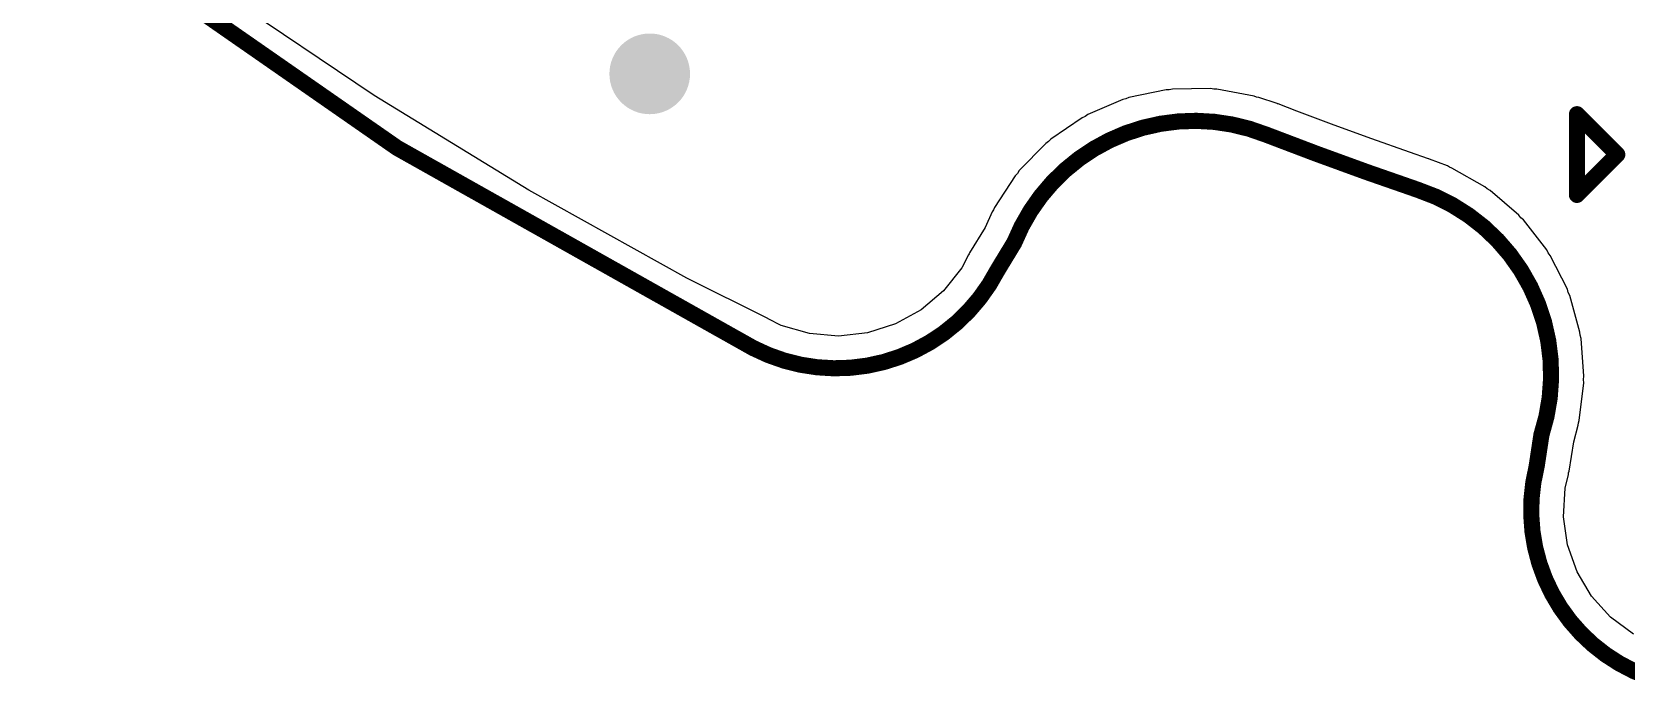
# Model space of a CAD drawing. Header units: inches. Extents: x 0 to 106, y 0 to 106.
# Drawn here: x 20.34 to 40.11, y 1.36 to 9.52 of the extents above; entities that cross this region are included whole.
import ezdxf

# ---------------------------------------------------------------- set-up
doc = ezdxf.new("R2010")
doc.units = ezdxf.units.IN
for name, color, linetype in [('Board Shape', 56, 'Continuous'), ('Bottom Layer', 5, 'Continuous'), ('Layer 1', 16, 'Continuous'), ('Layer 2', 76, 'Continuous'), ('Top Layer', 1, 'Continuous'), ('Top Overlay', 2, 'Continuous'), ('Via Holes', 16, 'Continuous')]:
    doc.layers.add(name, color=color, linetype=linetype)

msp = doc.modelspace()

# ---------------------------------------------------------------- hatches: boundary and pattern name
at = {"layer": 'Bottom Layer'}
h = msp.add_hatch(color=5, dxfattribs=at)
edge = h.paths.add_edge_path()
edge.add_arc((28, 9), 0.5, 0, 360)
at = {"layer": 'Layer 1'}
h = msp.add_hatch(color=16, dxfattribs=at)
edge = h.paths.add_edge_path()
edge.add_arc((28, 9), 0.5, 0, 360)
at = {"layer": 'Layer 2'}
h = msp.add_hatch(color=76, dxfattribs=at)
edge = h.paths.add_edge_path()
edge.add_arc((28, 9), 0.5, 0, 360)
at = {"layer": 'Top Layer'}
h = msp.add_hatch(color=1, dxfattribs=at)
edge = h.paths.add_edge_path()
edge.add_arc((28, 9), 0.5, 0, 360)
at = {"layer": 'Via Holes'}
h = msp.add_hatch(color=7, dxfattribs=at)
edge = h.paths.add_edge_path()
edge.add_arc((28, 9), 0.25, 0, 360)

# ---------------------------------------------------------------- linework, layer by layer
at = {"layer": 'Board Shape'}
for points in [[(29.284, 5.602, 0.2, 0.2, -0.680615), (37.984, 103.828, 0.2, 0.2, 0)], [(32.52, 6.906, 0.2, 0.2, -0.414214), (35.647, 8.246, 0.2, 0.2, 0)], [(37.526, 7.563, 0.2, 0.2, -0.010416), (35.647, 8.246, 0.2, 0.2, 0)], [(37.526, 7.563, 0.2, 0.2, -0.414213), (39.059, 4.526, 0.2, 0.2, 0)], [(32.315, 6.569, 0.2, 0.2, 0), (32.52, 6.906, 0.2, 0.2, 0)], [(32.315, 6.569, 0.2, 0.2, -0.414214), (29.284, 5.602, 0.2, 0.2, 0)], [(39, 4.137, 0.2, 0.2, 0), (39.059, 4.526, 0.2, 0.2, 0)], [(40.588, 1.464, 0.2, 0.2, -0.414214), (39, 4.137, 0.2, 0.2, 0)]]:
    msp.add_lwpolyline(points, format="xyseb", dxfattribs=at)
for points in [[(35.597, 8.246, 0.1, 0.1, 1), (35.697, 8.246, 0.1, 0.1, 1)], [(35.597, 8.246, 0.1, 0.1, 1), (35.697, 8.246, 0.1, 0.1, 1)], [(37.476, 7.563, 0.1, 0.1, 1), (37.576, 7.563, 0.1, 0.1, 1)], [(37.476, 7.563, 0.1, 0.1, 1), (37.576, 7.563, 0.1, 0.1, 1)], [(32.47, 6.906, 0.1, 0.1, 1), (32.57, 6.906, 0.1, 0.1, 1)], [(32.47, 6.906, 0.1, 0.1, 1), (32.57, 6.906, 0.1, 0.1, 1)], [(32.265, 6.569, 0.1, 0.1, 1), (32.365, 6.569, 0.1, 0.1, 1)], [(32.265, 6.569, 0.1, 0.1, 1), (32.365, 6.569, 0.1, 0.1, 1)], [(29.234, 5.602, 0.1, 0.1, 1), (29.334, 5.602, 0.1, 0.1, 1)], [(29.234, 5.602, 0.1, 0.1, 1), (29.334, 5.602, 0.1, 0.1, 1)], [(39.009, 4.526, 0.1, 0.1, 1), (39.109, 4.526, 0.1, 0.1, 1)], [(39.009, 4.526, 0.1, 0.1, 1), (39.109, 4.526, 0.1, 0.1, 1)], [(38.95, 4.137, 0.1, 0.1, 1), (39.05, 4.137, 0.1, 0.1, 1)], [(38.95, 4.137, 0.1, 0.1, 1), (39.05, 4.137, 0.1, 0.1, 1)]]:
    msp.add_lwpolyline(points, format="xyseb", close=True, dxfattribs=at)
at = {"layer": 'Bottom Layer'}
for p, q in [((24.584, 8.731), (22.721, 9.984)), ((26.499, 7.559), (24.584, 8.731)), ((33.943, 8.705), (33.906, 8.689)), ((34.404, 8.803), (33.943, 8.705)), ((34.444, 8.803), (34.404, 8.803)), ((34.484, 8.812), (34.444, 8.803)), ((34.955, 8.817), (34.484, 8.812)), ((34.995, 8.81), (34.955, 8.817)), ((35.035, 8.81), (34.995, 8.81)), ((35.498, 8.724), (35.035, 8.81)), ((35.527, 8.713), (35.498, 8.724)), ((35.556, 8.709), (35.527, 8.713)), ((35.78, 8.632), (35.556, 8.709)), ((33.867, 8.681), (33.433, 8.495)), ((33.906, 8.689), (33.867, 8.681)), ((35.787, 8.628), (35.78, 8.632)), ((35.795, 8.627), (35.787, 8.628)), ((36.025, 8.537), (35.795, 8.627)), ((36.49, 8.363), (36.025, 8.537)), ((33.363, 8.456), (32.974, 8.19)), ((33.4, 8.472), (33.363, 8.456)), ((33.433, 8.495), (33.4, 8.472)), ((36.956, 8.193), (36.49, 8.363)), ((32.913, 8.138), (32.584, 7.801)), ((32.946, 8.161), (32.913, 8.138)), ((32.974, 8.19), (32.946, 8.161)), ((37.423, 8.029), (36.956, 8.193)), ((37.658, 7.949), (37.423, 8.029)), ((37.664, 7.945), (37.658, 7.949)), ((37.672, 7.943), (37.664, 7.945)), ((37.893, 7.859), (37.672, 7.943)), ((32.534, 7.738), (32.277, 7.343)), ((32.562, 7.767), (32.534, 7.738)), ((32.584, 7.801), (32.562, 7.767)), ((37.918, 7.842), (37.893, 7.859)), ((37.947, 7.833), (37.918, 7.842)), ((38.358, 7.601), (37.947, 7.833)), ((28.462, 6.469), (26.499, 7.559)), ((38.388, 7.575), (38.358, 7.601)), ((38.423, 7.555), (38.388, 7.575)), ((38.78, 7.248), (38.423, 7.555)), ((32.277, 7.343), (32.265, 7.315)), ((32.248, 7.29), (32.16, 7.098)), ((32.265, 7.315), (32.248, 7.29)), ((38.805, 7.216), (38.78, 7.248)), ((38.836, 7.19), (38.805, 7.216)), ((39.126, 6.818), (38.836, 7.19)), ((32.16, 7.098), (31.967, 6.781)), ((31.953, 6.756), (31.869, 6.595)), ((31.962, 6.768), (31.953, 6.756)), ((31.967, 6.781), (31.962, 6.768)), ((39.144, 6.783), (39.126, 6.818)), ((39.169, 6.751), (39.144, 6.783)), ((39.381, 6.33), (39.169, 6.751)), ((31.869, 6.595), (31.643, 6.311)), ((29.466, 5.967), (28.462, 6.469)), ((39.392, 6.291), (39.381, 6.33)), ((31.643, 6.311), (31.366, 6.077)), ((39.41, 6.255), (39.392, 6.291)), ((39.537, 5.801), (39.41, 6.255)), ((29.468, 5.965), (29.466, 5.967)), ((29.471, 5.965), (29.468, 5.965)), ((29.632, 5.881), (29.471, 5.965)), ((31.366, 6.077), (31.048, 5.902)), ((29.981, 5.781), (29.632, 5.881)), ((30.342, 5.751), (29.981, 5.781)), ((30.703, 5.791), (30.342, 5.751)), ((31.048, 5.902), (30.703, 5.791)), ((39.54, 5.761), (39.537, 5.801)), ((39.55, 5.722), (39.54, 5.761)), ((39.586, 5.252), (39.55, 5.722)), ((39.527, 4.704), (39.584, 5.172)), ((39.581, 5.212), (39.586, 5.252)), ((39.584, 5.172), (39.581, 5.212)), ((39.459, 4.441), (39.515, 4.645)), ((39.515, 4.645), (39.517, 4.676)), ((39.517, 4.676), (39.527, 4.704)), ((39.403, 4.075), (39.459, 4.441)), ((39.352, 3.865), (39.395, 4.036)), ((39.395, 4.036), (39.396, 4.056)), ((39.396, 4.056), (39.403, 4.075)), ((39.333, 3.513), (39.352, 3.865)), ((39.383, 3.164), (39.333, 3.513)), ((39.501, 2.831), (39.383, 3.164)), ((39.681, 2.528), (39.501, 2.831)), ((39.917, 2.266), (39.681, 2.528)), ((40.2, 2.055), (39.917, 2.266))]:
    msp.add_line(p, q, dxfattribs=at)
at = {"layer": 'Layer 1'}
for p, q in [((24.584, 8.731), (22.721, 9.984)), ((26.499, 7.559), (24.584, 8.731)), ((33.943, 8.705), (33.906, 8.689)), ((34.404, 8.803), (33.943, 8.705)), ((34.444, 8.803), (34.404, 8.803)), ((34.484, 8.812), (34.444, 8.803)), ((34.955, 8.817), (34.484, 8.812)), ((34.995, 8.81), (34.955, 8.817)), ((35.035, 8.81), (34.995, 8.81)), ((35.498, 8.724), (35.035, 8.81)), ((35.527, 8.713), (35.498, 8.724)), ((35.556, 8.709), (35.527, 8.713)), ((35.78, 8.632), (35.556, 8.709)), ((33.867, 8.681), (33.433, 8.495)), ((33.906, 8.689), (33.867, 8.681)), ((35.787, 8.628), (35.78, 8.632)), ((35.795, 8.627), (35.787, 8.628)), ((36.025, 8.537), (35.795, 8.627)), ((36.49, 8.363), (36.025, 8.537)), ((33.363, 8.456), (32.974, 8.19)), ((33.4, 8.472), (33.363, 8.456)), ((33.433, 8.495), (33.4, 8.472)), ((36.956, 8.193), (36.49, 8.363)), ((32.913, 8.138), (32.584, 7.801)), ((32.946, 8.161), (32.913, 8.138)), ((32.974, 8.19), (32.946, 8.161)), ((37.423, 8.029), (36.956, 8.193)), ((37.658, 7.949), (37.423, 8.029)), ((37.664, 7.945), (37.658, 7.949)), ((37.672, 7.943), (37.664, 7.945)), ((37.893, 7.859), (37.672, 7.943)), ((32.534, 7.738), (32.277, 7.343)), ((32.562, 7.767), (32.534, 7.738)), ((32.584, 7.801), (32.562, 7.767)), ((37.918, 7.842), (37.893, 7.859)), ((37.947, 7.833), (37.918, 7.842)), ((38.358, 7.601), (37.947, 7.833)), ((28.462, 6.469), (26.499, 7.559)), ((38.388, 7.575), (38.358, 7.601)), ((38.423, 7.555), (38.388, 7.575)), ((38.78, 7.248), (38.423, 7.555)), ((32.277, 7.343), (32.265, 7.315)), ((32.248, 7.29), (32.16, 7.098)), ((32.265, 7.315), (32.248, 7.29)), ((38.805, 7.216), (38.78, 7.248)), ((38.836, 7.19), (38.805, 7.216)), ((39.126, 6.818), (38.836, 7.19)), ((32.16, 7.098), (31.967, 6.781)), ((31.953, 6.756), (31.869, 6.595)), ((31.962, 6.768), (31.953, 6.756)), ((31.967, 6.781), (31.962, 6.768)), ((39.144, 6.783), (39.126, 6.818)), ((39.169, 6.751), (39.144, 6.783)), ((39.381, 6.33), (39.169, 6.751)), ((31.869, 6.595), (31.643, 6.311)), ((29.466, 5.967), (28.462, 6.469)), ((39.392, 6.291), (39.381, 6.33)), ((31.643, 6.311), (31.366, 6.077)), ((39.41, 6.255), (39.392, 6.291)), ((39.537, 5.801), (39.41, 6.255)), ((29.468, 5.965), (29.466, 5.967)), ((29.471, 5.965), (29.468, 5.965)), ((29.632, 5.881), (29.471, 5.965)), ((31.366, 6.077), (31.048, 5.902)), ((29.981, 5.781), (29.632, 5.881)), ((30.342, 5.751), (29.981, 5.781)), ((30.703, 5.791), (30.342, 5.751)), ((31.048, 5.902), (30.703, 5.791)), ((39.54, 5.761), (39.537, 5.801)), ((39.55, 5.722), (39.54, 5.761)), ((39.586, 5.252), (39.55, 5.722)), ((39.527, 4.704), (39.584, 5.172)), ((39.581, 5.212), (39.586, 5.252)), ((39.584, 5.172), (39.581, 5.212)), ((39.459, 4.441), (39.515, 4.645)), ((39.515, 4.645), (39.517, 4.676)), ((39.517, 4.676), (39.527, 4.704)), ((39.403, 4.075), (39.459, 4.441)), ((39.352, 3.865), (39.395, 4.036)), ((39.395, 4.036), (39.396, 4.056)), ((39.396, 4.056), (39.403, 4.075)), ((39.333, 3.513), (39.352, 3.865)), ((39.383, 3.164), (39.333, 3.513)), ((39.501, 2.831), (39.383, 3.164)), ((39.681, 2.528), (39.501, 2.831)), ((39.917, 2.266), (39.681, 2.528)), ((40.2, 2.055), (39.917, 2.266))]:
    msp.add_line(p, q, dxfattribs=at)
at = {"layer": 'Layer 2'}
for p, q in [((24.584, 8.731), (22.721, 9.984)), ((26.499, 7.559), (24.584, 8.731)), ((33.943, 8.705), (33.906, 8.689)), ((34.404, 8.803), (33.943, 8.705)), ((34.444, 8.803), (34.404, 8.803)), ((34.484, 8.812), (34.444, 8.803)), ((34.955, 8.817), (34.484, 8.812)), ((34.995, 8.81), (34.955, 8.817)), ((35.035, 8.81), (34.995, 8.81)), ((35.498, 8.724), (35.035, 8.81)), ((35.527, 8.713), (35.498, 8.724)), ((35.556, 8.709), (35.527, 8.713)), ((35.78, 8.632), (35.556, 8.709)), ((33.867, 8.681), (33.433, 8.495)), ((33.906, 8.689), (33.867, 8.681)), ((35.787, 8.628), (35.78, 8.632)), ((35.795, 8.627), (35.787, 8.628)), ((36.025, 8.537), (35.795, 8.627)), ((36.49, 8.363), (36.025, 8.537)), ((33.363, 8.456), (32.974, 8.19)), ((33.4, 8.472), (33.363, 8.456)), ((33.433, 8.495), (33.4, 8.472)), ((36.956, 8.193), (36.49, 8.363)), ((32.913, 8.138), (32.584, 7.801)), ((32.946, 8.161), (32.913, 8.138)), ((32.974, 8.19), (32.946, 8.161)), ((37.423, 8.029), (36.956, 8.193)), ((37.658, 7.949), (37.423, 8.029)), ((37.664, 7.945), (37.658, 7.949)), ((37.672, 7.943), (37.664, 7.945)), ((37.893, 7.859), (37.672, 7.943)), ((32.534, 7.738), (32.277, 7.343)), ((32.562, 7.767), (32.534, 7.738)), ((32.584, 7.801), (32.562, 7.767)), ((37.918, 7.842), (37.893, 7.859)), ((37.947, 7.833), (37.918, 7.842)), ((38.358, 7.601), (37.947, 7.833)), ((28.462, 6.469), (26.499, 7.559)), ((38.388, 7.575), (38.358, 7.601)), ((38.423, 7.555), (38.388, 7.575)), ((38.78, 7.248), (38.423, 7.555)), ((32.277, 7.343), (32.265, 7.315)), ((32.248, 7.29), (32.16, 7.098)), ((32.265, 7.315), (32.248, 7.29)), ((38.805, 7.216), (38.78, 7.248)), ((38.836, 7.19), (38.805, 7.216)), ((39.126, 6.818), (38.836, 7.19)), ((32.16, 7.098), (31.967, 6.781)), ((31.953, 6.756), (31.869, 6.595)), ((31.962, 6.768), (31.953, 6.756)), ((31.967, 6.781), (31.962, 6.768)), ((39.144, 6.783), (39.126, 6.818)), ((39.169, 6.751), (39.144, 6.783)), ((39.381, 6.33), (39.169, 6.751)), ((31.869, 6.595), (31.643, 6.311)), ((29.466, 5.967), (28.462, 6.469)), ((39.392, 6.291), (39.381, 6.33)), ((31.643, 6.311), (31.366, 6.077)), ((39.41, 6.255), (39.392, 6.291)), ((39.537, 5.801), (39.41, 6.255)), ((29.468, 5.965), (29.466, 5.967)), ((29.471, 5.965), (29.468, 5.965)), ((29.632, 5.881), (29.471, 5.965)), ((31.366, 6.077), (31.048, 5.902)), ((29.981, 5.781), (29.632, 5.881)), ((30.342, 5.751), (29.981, 5.781)), ((30.703, 5.791), (30.342, 5.751)), ((31.048, 5.902), (30.703, 5.791)), ((39.54, 5.761), (39.537, 5.801)), ((39.55, 5.722), (39.54, 5.761)), ((39.586, 5.252), (39.55, 5.722)), ((39.527, 4.704), (39.584, 5.172)), ((39.581, 5.212), (39.586, 5.252)), ((39.584, 5.172), (39.581, 5.212)), ((39.459, 4.441), (39.515, 4.645)), ((39.515, 4.645), (39.517, 4.676)), ((39.517, 4.676), (39.527, 4.704)), ((39.403, 4.075), (39.459, 4.441)), ((39.352, 3.865), (39.395, 4.036)), ((39.395, 4.036), (39.396, 4.056)), ((39.396, 4.056), (39.403, 4.075)), ((39.333, 3.513), (39.352, 3.865)), ((39.383, 3.164), (39.333, 3.513)), ((39.501, 2.831), (39.383, 3.164)), ((39.681, 2.528), (39.501, 2.831)), ((39.917, 2.266), (39.681, 2.528)), ((40.2, 2.055), (39.917, 2.266))]:
    msp.add_line(p, q, dxfattribs=at)
at = {"layer": 'Top Layer'}
for p, q in [((24.584, 8.731), (22.721, 9.984)), ((26.499, 7.559), (24.584, 8.731)), ((33.943, 8.705), (33.906, 8.689)), ((34.404, 8.803), (33.943, 8.705)), ((34.444, 8.803), (34.404, 8.803)), ((34.484, 8.812), (34.444, 8.803)), ((34.955, 8.817), (34.484, 8.812)), ((34.995, 8.81), (34.955, 8.817)), ((35.035, 8.81), (34.995, 8.81)), ((35.498, 8.724), (35.035, 8.81)), ((35.527, 8.713), (35.498, 8.724)), ((35.556, 8.709), (35.527, 8.713)), ((35.78, 8.632), (35.556, 8.709)), ((33.867, 8.681), (33.433, 8.495)), ((33.906, 8.689), (33.867, 8.681)), ((35.787, 8.628), (35.78, 8.632)), ((35.795, 8.627), (35.787, 8.628)), ((36.025, 8.537), (35.795, 8.627)), ((36.49, 8.363), (36.025, 8.537)), ((33.363, 8.456), (32.974, 8.19)), ((33.4, 8.472), (33.363, 8.456)), ((33.433, 8.495), (33.4, 8.472)), ((36.956, 8.193), (36.49, 8.363)), ((32.913, 8.138), (32.584, 7.801)), ((32.946, 8.161), (32.913, 8.138)), ((32.974, 8.19), (32.946, 8.161)), ((37.423, 8.029), (36.956, 8.193)), ((37.658, 7.949), (37.423, 8.029)), ((37.664, 7.945), (37.658, 7.949)), ((37.672, 7.943), (37.664, 7.945)), ((37.893, 7.859), (37.672, 7.943)), ((32.534, 7.738), (32.277, 7.343)), ((32.562, 7.767), (32.534, 7.738)), ((32.584, 7.801), (32.562, 7.767)), ((37.918, 7.842), (37.893, 7.859)), ((37.947, 7.833), (37.918, 7.842)), ((38.358, 7.601), (37.947, 7.833)), ((28.462, 6.469), (26.499, 7.559)), ((38.388, 7.575), (38.358, 7.601)), ((38.423, 7.555), (38.388, 7.575)), ((38.78, 7.248), (38.423, 7.555)), ((32.277, 7.343), (32.265, 7.315)), ((32.248, 7.29), (32.16, 7.098)), ((32.265, 7.315), (32.248, 7.29)), ((38.805, 7.216), (38.78, 7.248)), ((38.836, 7.19), (38.805, 7.216)), ((39.126, 6.818), (38.836, 7.19)), ((32.16, 7.098), (31.967, 6.781)), ((31.953, 6.756), (31.869, 6.595)), ((31.962, 6.768), (31.953, 6.756)), ((31.967, 6.781), (31.962, 6.768)), ((39.144, 6.783), (39.126, 6.818)), ((39.169, 6.751), (39.144, 6.783)), ((39.381, 6.33), (39.169, 6.751)), ((31.869, 6.595), (31.643, 6.311)), ((29.466, 5.967), (28.462, 6.469)), ((39.392, 6.291), (39.381, 6.33)), ((31.643, 6.311), (31.366, 6.077)), ((39.41, 6.255), (39.392, 6.291)), ((39.537, 5.801), (39.41, 6.255)), ((29.468, 5.965), (29.466, 5.967)), ((29.471, 5.965), (29.468, 5.965)), ((29.632, 5.881), (29.471, 5.965)), ((31.366, 6.077), (31.048, 5.902)), ((29.981, 5.781), (29.632, 5.881)), ((30.342, 5.751), (29.981, 5.781)), ((30.703, 5.791), (30.342, 5.751)), ((31.048, 5.902), (30.703, 5.791)), ((39.54, 5.761), (39.537, 5.801)), ((39.55, 5.722), (39.54, 5.761)), ((39.586, 5.252), (39.55, 5.722)), ((39.527, 4.704), (39.584, 5.172)), ((39.581, 5.212), (39.586, 5.252)), ((39.584, 5.172), (39.581, 5.212)), ((39.459, 4.441), (39.515, 4.645)), ((39.515, 4.645), (39.517, 4.676)), ((39.517, 4.676), (39.527, 4.704)), ((39.403, 4.075), (39.459, 4.441)), ((39.352, 3.865), (39.395, 4.036)), ((39.395, 4.036), (39.396, 4.056)), ((39.396, 4.056), (39.403, 4.075)), ((39.333, 3.513), (39.352, 3.865)), ((39.383, 3.164), (39.333, 3.513)), ((39.501, 2.831), (39.383, 3.164)), ((39.681, 2.528), (39.501, 2.831)), ((39.917, 2.266), (39.681, 2.528)), ((40.2, 2.055), (39.917, 2.266))]:
    msp.add_line(p, q, dxfattribs=at)
at = {"layer": 'Top Overlay'}
for points in [[(39.5, 7.5, 0.2, 0.2, 0), (39.5, 8.5, 0.2, 0.2, 0)], [(39.5, 8.5, 0.2, 0.2, 0), (40, 8, 0.2, 0.2, 0)], [(39.5, 7.5, 0.2, 0.2, 0), (40, 8, 0.2, 0.2, 0)]]:
    msp.add_lwpolyline(points, format="xyseb", dxfattribs=at)
for points in [[(39.45, 8.5, 0.1, 0.1, 1), (39.55, 8.5, 0.1, 0.1, 1)], [(39.45, 8.5, 0.1, 0.1, 1), (39.55, 8.5, 0.1, 0.1, 1)], [(39.95, 8, 0.1, 0.1, 1), (40.05, 8, 0.1, 0.1, 1)], [(39.95, 8, 0.1, 0.1, 1), (40.05, 8, 0.1, 0.1, 1)], [(39.45, 7.5, 0.1, 0.1, 1), (39.55, 7.5, 0.1, 0.1, 1)], [(39.45, 7.5, 0.1, 0.1, 1), (39.55, 7.5, 0.1, 0.1, 1)]]:
    msp.add_lwpolyline(points, format="xyseb", close=True, dxfattribs=at)

doc.saveas('drawing.dxf')
